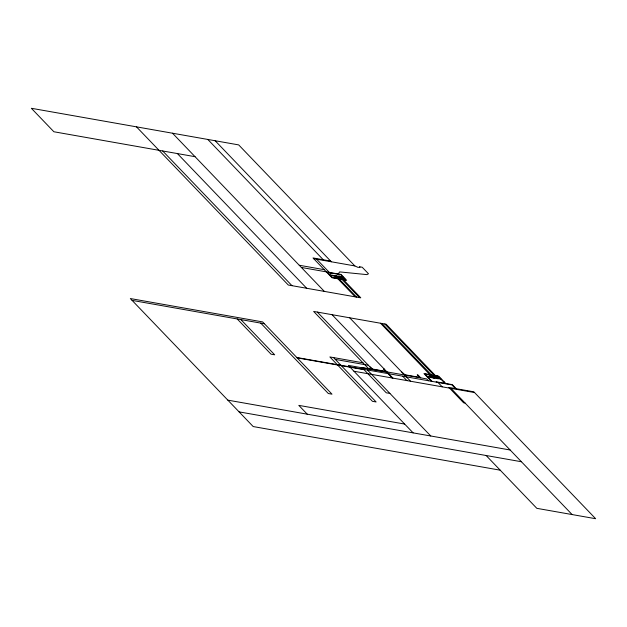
<?xml version="1.0" encoding="UTF-8"?>
<svg xmlns="http://www.w3.org/2000/svg" width="627" height="627" viewBox="0 0 627 627"><rect width="100%" height="100%" fill="white"/><g stroke="black" fill="none" stroke-linecap="round" stroke-linejoin="round"><path stroke-width="0.94" d="M338.212 273.968L339.662 271.899L366.881 274.618L368.488 273.78L362.202 267.235L359.49 266.757L360.023 267.314L357.907 267.337L354.858 265.934L313.68 258.669M195.044 156.687L53.883 131.756L31.35 108.283L238.683 144.9L354.858 265.934M330.625 261.051L312.983 257.932L331.989 277.737L337.875 278.78M299.251 265.252L324.245 269.673M301.36 267.455L341.064 274.469L346.692 280.332L343.447 279.76M329.653 272.753L327.443 272.369L332.373 277.502L336.048 278.153M331.119 273.019L340.68 274.704L345.61 279.838L344.568 279.658M329.841 274.861L336.276 275.849M343.071 277.197L338.87 275.998L339.223 276.366M330.194 275.229L337.334 276.946L336.981 276.578M343.424 277.565L339.92 277.095M339.278 278.952L341.864 279.407L340.626 278.122M339.183 279.007L342.123 279.524M132.085 300.38L264.422 323.759M362.939 362.782L329.857 356.935L372.454 401.319L376.129 401.97L333.533 357.586M429.84 374.601L423.962 373.559L431.352 381.263M431.157 374.828L434.096 375.346M435.42 375.581L438.665 376.153L445.711 383.489M428.727 374.703L425.051 374.053L432.089 381.388M437.238 376.208L438.281 376.396L444.974 383.363M335.288 359.42L368.378 365.267M427.23 376.333L433.672 377.313M440.467 378.669L436.259 377.47L436.611 377.838M369.428 366.364L372.634 369.06L385.864 371.403L383.403 368.833L384.139 368.958M401.782 372.077L404.979 374.774L419.682 377.376L417.221 374.805L417.958 374.938L420.772 377.869M427.583 376.694L434.73 378.418L434.378 378.05M440.82 379.037L437.317 378.567M429.597 379.429L430.334 379.554M443.563 381.898L444.3 382.023M387.306 372.266L348.338 365.384L413.115 432.865M296.814 357.5L451.942 384.9L455.461 388.568M297.159 357.868L364.068 369.679M353.973 371.247L449.551 388.129M474.545 392.541L451.017 388.387L572.122 514.563M465.101 403.059L463.627 402.8L448.846 387.4L473.84 391.812L595.65 518.717L536.83 508.332L486.137 455.516M389.923 393.435L386.248 392.792L361.951 367.485L426.65 378.912L428.413 380.746M404.666 424.064L298.797 405.371L307.246 414.173M227.844 400.151L510.166 450.006M239.106 411.884L521.429 461.746M500.221 470.187L253.19 426.556L130.322 298.546L262.666 321.925L332.012 394.179L328.336 393.529L260.746 323.109M456.197 388.693L452.326 384.657L436.149 381.804L436.502 382.172M215.155 140.746L331.33 261.78M344.921 280.018L343.51 278.553L334.99 277.048L336.401 278.521M436.894 375.839L438.297 377.313L429.785 375.808L428.374 374.335M342.036 278.294L360.784 297.825L288.302 285.026L136.482 126.85M436.831 377.046L386.13 324.23L313.649 311.431L368.574 368.652M207.803 139.445L323.273 259.75M340.72 278.059L359.459 297.59M384.813 324.002L435.506 376.819M434.002 375.408L435.24 376.694L432.654 376.239L381.867 323.477M337.773 277.542L356.52 297.073M437.975 382.431L442.2 386.828M336.464 277.306L355.211 296.837M380.558 323.25L431.251 376.067M330.766 272.651L331.471 273.38L330.006 273.121L316.627 259.186M172.511 133.214L324.331 291.383M349.678 317.795L410.583 381.247M402.683 376.2L406.907 380.597M177.394 153.568L306.681 288.271M332.036 314.676L392.941 378.128M387.98 373.598L392.204 378.003M162.691 150.974L291.978 285.669M317.333 312.081L372.25 369.303M367.391 369.961L430.757 435.984M240.893 319.598L274.689 354.811L271.013 354.161L237.218 318.955M339.952 276.491L335.547 275.715L336.244 276.452L340.657 277.228L339.952 276.491M437.348 377.963L432.936 377.188L433.641 377.916L438.054 378.7L437.348 377.963"/></g></svg>
